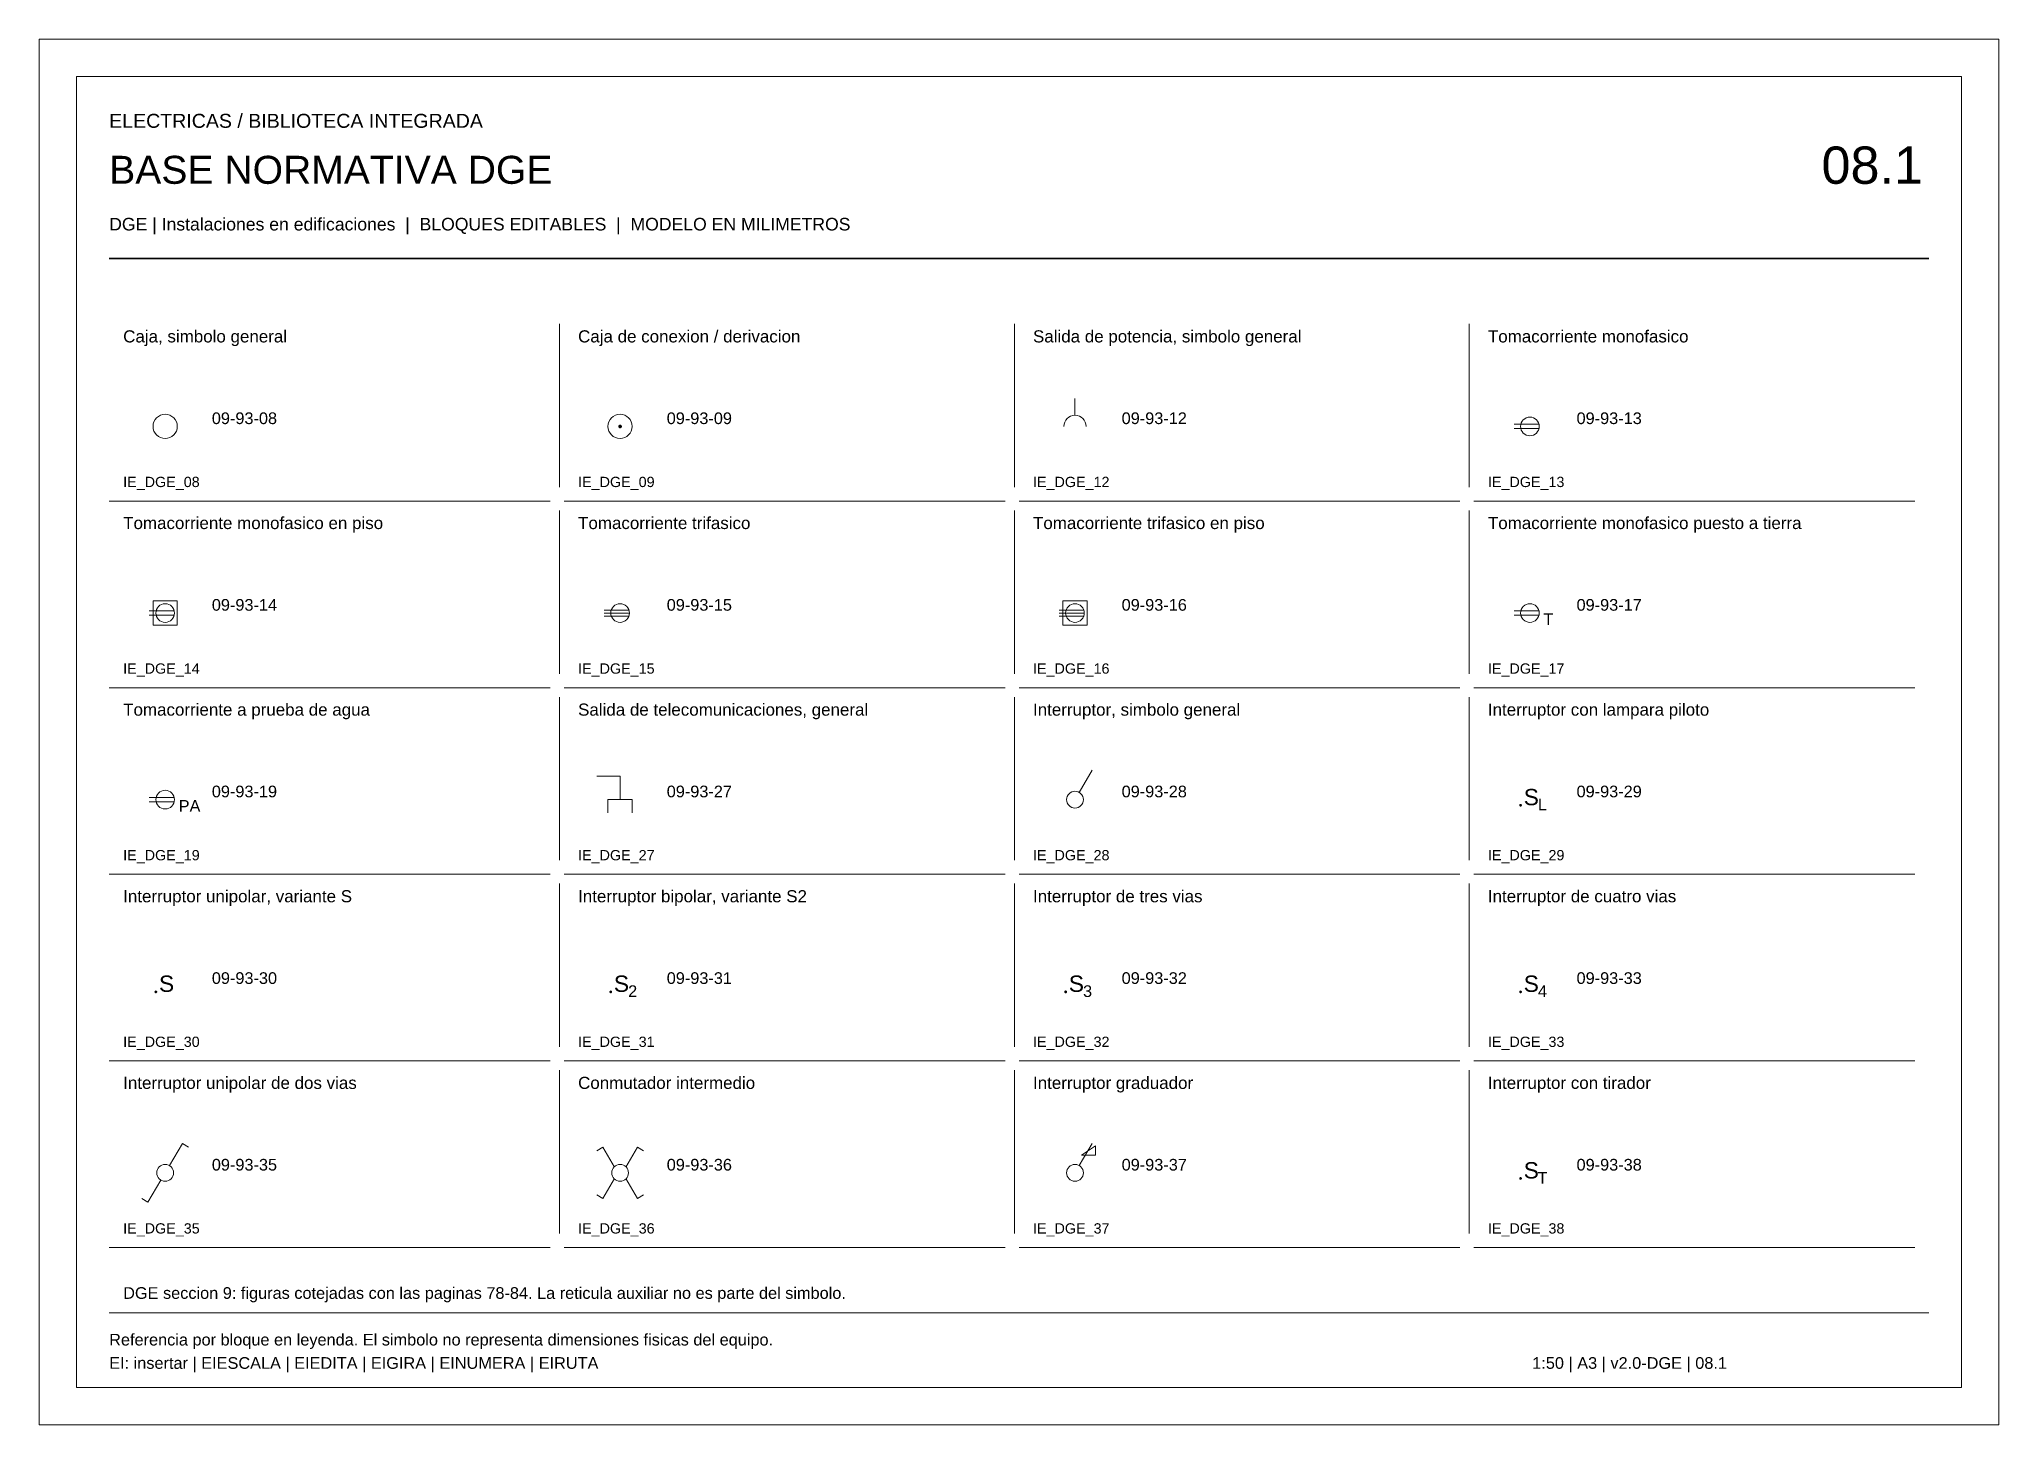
# Paper-space layout '08_1_BASE_DGE' of a CAD drawing. Header units: millimetres. Extents: x 0 to 420, y 0 to 297.
# The model-space entities are those that its viewports show. They can reach past a viewport. Long polylines and large blocks are cut down to what shows.
import ezdxf
from ezdxf.enums import TextEntityAlignment as Align

# ---------------------------------------------------------------- set-up
doc = ezdxf.new("R2010")
doc.units = ezdxf.units.MM
for name, color, linetype, lineweight in [('EIC-CATALOGO', 7, 'Continuous', 18), ('EIC-MARCO', 8, 'Continuous', 13), ('IE-LEYENDA', 7, 'Continuous', 18)]:
    doc.layers.add(name, color=color, linetype=linetype, lineweight=lineweight)
doc.layers.add('VIEWPORTS', color=8, linetype='Continuous', lineweight=0, plot=False)
doc.styles.add('EI_TEXTO', font='arial.ttf')

# ---------------------------------------------------------------- blocks, each defined once
blk = doc.blocks.new('IE_DGE_08')
at = {"color": 0, "lineweight": -2}
blk.add_circle((0, 0), 2.6, dxfattribs=at)
at = {"color": 0, "style": 'EI_TEXTO', "flags": 1}
for tag in ['TIPO', 'TABLERO', 'SISTEMA', 'OBSERVACIONES', 'CLASE_REFERENCIA', 'DESCRIPCION', 'MONTAJE', 'NORMA', 'PAGINA_DGE']:
    blk.add_attdef(tag, (0, 0), '', height=2.5, dxfattribs=at)
at = {"color": 0, "style": 'EI_TEXTO'}
for tag, p in [('CODIGO', (10, 0.5)), ('DISTINTIVO', (3, -3)), ('ALTURA', (10, -6.5)), ('CIRCUITO', (10, -3))]:
    blk.add_attdef(tag, p, '', height=2.5, dxfattribs=at)
blk = doc.blocks.new('IE_DGE_09')
blk.add_hatch(color=0).paths.add_polyline_path([(0.4, 0), (0.37, 0.15), (0.28, 0.28), (0.15, 0.37), (0, 0.4), (-0.15, 0.37), (-0.28, 0.28), (-0.37, 0.15), (-0.4, 0), (-0.37, -0.15), (-0.28, -0.28), (-0.15, -0.37), (0, -0.4), (0.15, -0.37), (0.28, -0.28), (0.37, -0.15)])
at = {"color": 0, "lineweight": -2}
blk.add_circle((0, 0), 2.6, dxfattribs=at)
at = {"color": 0, "style": 'EI_TEXTO', "flags": 1}
for tag in ['TIPO', 'TABLERO', 'SISTEMA', 'OBSERVACIONES', 'CLASE_REFERENCIA', 'DESCRIPCION', 'MONTAJE', 'NORMA', 'PAGINA_DGE']:
    blk.add_attdef(tag, (0, 0), '', height=2.5, dxfattribs=at)
at = {"color": 0, "style": 'EI_TEXTO'}
for tag, p in [('CODIGO', (10, 0.5)), ('DISTINTIVO', (3, -3)), ('ALTURA', (10, -6.5)), ('CIRCUITO', (10, -3))]:
    blk.add_attdef(tag, p, '', height=2.5, dxfattribs=at)
blk = doc.blocks.new('IE_DGE_12')
at = {"color": 0, "lineweight": -2}
blk.add_line((0, 2.4), (0, 6), dxfattribs=at)
blk.add_arc((0, 0), 2.4, 0, 180, dxfattribs=at)
at = {"color": 0, "style": 'EI_TEXTO', "flags": 1}
for tag in ['TIPO', 'TABLERO', 'SISTEMA', 'OBSERVACIONES', 'CLASE_REFERENCIA', 'DESCRIPCION', 'MONTAJE', 'NORMA', 'PAGINA_DGE']:
    blk.add_attdef(tag, (0, 0), '', height=2.5, dxfattribs=at)
at = {"color": 0, "style": 'EI_TEXTO'}
for tag, p in [('CODIGO', (10, 0.5)), ('DISTINTIVO', (3, -3)), ('ALTURA', (10, -6.5)), ('CIRCUITO', (10, -3))]:
    blk.add_attdef(tag, p, '', height=2.5, dxfattribs=at)
blk = doc.blocks.new('IE_DGE_13')
at = {"color": 0, "lineweight": -2}
for p, q in [((-3.4, 0.45), (1.95, 0.45)), ((-3.4, -0.45), (1.95, -0.45))]:
    blk.add_line(p, q, dxfattribs=at)
blk.add_circle((0, 0), 2, dxfattribs=at)
at = {"color": 0, "style": 'EI_TEXTO', "flags": 1}
for tag in ['TIPO', 'TABLERO', 'SISTEMA', 'OBSERVACIONES', 'CLASE_REFERENCIA', 'DESCRIPCION', 'MONTAJE', 'NORMA', 'PAGINA_DGE']:
    blk.add_attdef(tag, (0, 0), '', height=2.5, dxfattribs=at)
at = {"color": 0, "style": 'EI_TEXTO'}
for tag, p in [('CODIGO', (10, 0.5)), ('DISTINTIVO', (2.9, -2.6)), ('ALTURA', (10, -6.5)), ('CIRCUITO', (10, -3))]:
    blk.add_attdef(tag, p, '', height=2.5, dxfattribs=at)
blk = doc.blocks.new('IE_DGE_14')
at = {"color": 0, "lineweight": -2}
for p, q in [((-3.4, 0.45), (1.95, 0.45)), ((-3.4, -0.45), (1.95, -0.45))]:
    blk.add_line(p, q, dxfattribs=at)
blk.add_lwpolyline([(-2.6, -2.6), (2.6, -2.6), (2.6, 2.6), (-2.6, 2.6)], close=True, dxfattribs=at)
blk.add_circle((0, 0), 2, dxfattribs=at)
at = {"color": 0, "style": 'EI_TEXTO', "flags": 1}
for tag in ['TIPO', 'TABLERO', 'SISTEMA', 'OBSERVACIONES', 'CLASE_REFERENCIA', 'DESCRIPCION', 'MONTAJE', 'NORMA', 'PAGINA_DGE']:
    blk.add_attdef(tag, (0, 0), '', height=2.5, dxfattribs=at)
at = {"color": 0, "style": 'EI_TEXTO'}
for tag, p in [('CODIGO', (10, 0.5)), ('DISTINTIVO', (2.9, -2.6)), ('ALTURA', (10, -6.5)), ('CIRCUITO', (10, -3))]:
    blk.add_attdef(tag, p, '', height=2.5, dxfattribs=at)
blk = doc.blocks.new('IE_DGE_15')
at = {"color": 0, "lineweight": -2}
for p, q in [((-3.4, 0.65), (1.95, 0.65)), ((-3.4, 0), (1.95, 0)), ((-3.4, -0.65), (1.95, -0.65))]:
    blk.add_line(p, q, dxfattribs=at)
blk.add_circle((0, 0), 2, dxfattribs=at)
at = {"color": 0, "style": 'EI_TEXTO', "flags": 1}
for tag in ['TIPO', 'TABLERO', 'SISTEMA', 'OBSERVACIONES', 'CLASE_REFERENCIA', 'DESCRIPCION', 'MONTAJE', 'NORMA', 'PAGINA_DGE']:
    blk.add_attdef(tag, (0, 0), '', height=2.5, dxfattribs=at)
at = {"color": 0, "style": 'EI_TEXTO'}
for tag, p in [('CODIGO', (10, 0.5)), ('DISTINTIVO', (2.9, -2.6)), ('ALTURA', (10, -6.5)), ('CIRCUITO', (10, -3))]:
    blk.add_attdef(tag, p, '', height=2.5, dxfattribs=at)
blk = doc.blocks.new('IE_DGE_16')
at = {"color": 0, "lineweight": -2}
for p, q in [((-3.4, 0.65), (1.95, 0.65)), ((-3.4, 0), (1.95, 0)), ((-3.4, -0.65), (1.95, -0.65))]:
    blk.add_line(p, q, dxfattribs=at)
blk.add_lwpolyline([(-2.6, -2.6), (2.6, -2.6), (2.6, 2.6), (-2.6, 2.6)], close=True, dxfattribs=at)
blk.add_circle((0, 0), 2, dxfattribs=at)
at = {"color": 0, "style": 'EI_TEXTO', "flags": 1}
for tag in ['TIPO', 'TABLERO', 'SISTEMA', 'OBSERVACIONES', 'CLASE_REFERENCIA', 'DESCRIPCION', 'MONTAJE', 'NORMA', 'PAGINA_DGE']:
    blk.add_attdef(tag, (0, 0), '', height=2.5, dxfattribs=at)
at = {"color": 0, "style": 'EI_TEXTO'}
for tag, p in [('CODIGO', (10, 0.5)), ('DISTINTIVO', (2.9, -2.6)), ('ALTURA', (10, -6.5)), ('CIRCUITO', (10, -3))]:
    blk.add_attdef(tag, p, '', height=2.5, dxfattribs=at)
blk = doc.blocks.new('IE_DGE_17')
at = {"color": 0, "lineweight": -2}
for p, q in [((-3.4, 0.45), (1.95, 0.45)), ((-3.4, -0.45), (1.95, -0.45))]:
    blk.add_line(p, q, dxfattribs=at)
blk.add_circle((0, 0), 2, dxfattribs=at)
at = {"color": 0, "style": 'EI_TEXTO', "flags": 1}
for tag in ['TIPO', 'TABLERO', 'SISTEMA', 'OBSERVACIONES', 'CLASE_REFERENCIA', 'DESCRIPCION', 'MONTAJE', 'NORMA', 'PAGINA_DGE']:
    blk.add_attdef(tag, (0, 0), '', height=2.5, dxfattribs=at)
at = {"color": 0, "style": 'EI_TEXTO'}
for tag, p in [('CODIGO', (10, 0.5)), ('DISTINTIVO', (2.9, -2.6)), ('ALTURA', (10, -6.5)), ('CIRCUITO', (10, -3))]:
    blk.add_attdef(tag, p, '', height=2.5, dxfattribs=at)
blk = doc.blocks.new('IE_DGE_19')
at = {"color": 0, "lineweight": -2}
for p, q in [((-3.4, 0.45), (1.95, 0.45)), ((-3.4, -0.45), (1.95, -0.45))]:
    blk.add_line(p, q, dxfattribs=at)
blk.add_circle((0, 0), 2, dxfattribs=at)
at = {"color": 0, "style": 'EI_TEXTO', "flags": 1}
for tag in ['TIPO', 'TABLERO', 'SISTEMA', 'OBSERVACIONES', 'CLASE_REFERENCIA', 'DESCRIPCION', 'MONTAJE', 'NORMA', 'PAGINA_DGE']:
    blk.add_attdef(tag, (0, 0), '', height=2.5, dxfattribs=at)
at = {"color": 0, "style": 'EI_TEXTO'}
for tag, p in [('CODIGO', (10, 0.5)), ('DISTINTIVO', (2.9, -2.6)), ('ALTURA', (10, -6.5)), ('CIRCUITO', (10, -3))]:
    blk.add_attdef(tag, p, '', height=2.5, dxfattribs=at)
blk = doc.blocks.new('IE_DGE_27')
at = {"color": 0, "lineweight": -2}
for points in [[(0, 0), (0, 5), (-5, 5)], [(-2.6, -2.8), (-2.6, 0), (2.6, 0), (2.6, -2.8)]]:
    blk.add_lwpolyline(points, dxfattribs=at)
at = {"color": 0, "style": 'EI_TEXTO', "flags": 1}
for tag in ['TIPO', 'TABLERO', 'SISTEMA', 'OBSERVACIONES', 'CLASE_REFERENCIA', 'DESCRIPCION', 'MONTAJE', 'NORMA', 'PAGINA_DGE']:
    blk.add_attdef(tag, (0, 0), '', height=2.5, dxfattribs=at)
at = {"color": 0, "style": 'EI_TEXTO'}
for tag, p in [('CODIGO', (10, 0.5)), ('DISTINTIVO', (3, -3)), ('ALTURA', (10, -6.5)), ('CIRCUITO', (10, -3))]:
    blk.add_attdef(tag, p, '', height=2.5, dxfattribs=at)
blk = doc.blocks.new('IE_DGE_28')
at = {"color": 0, "lineweight": -2}
blk.add_line((0.9, 1.55), (3.7, 6.3), dxfattribs=at)
blk.add_circle((0, 0), 1.8, dxfattribs=at)
at = {"color": 0, "style": 'EI_TEXTO', "flags": 1}
for tag in ['TIPO', 'TABLERO', 'SISTEMA', 'OBSERVACIONES', 'CLASE_REFERENCIA', 'DESCRIPCION', 'MONTAJE', 'NORMA', 'PAGINA_DGE']:
    blk.add_attdef(tag, (0, 0), '', height=2.5, dxfattribs=at)
at = {"color": 0, "style": 'EI_TEXTO'}
for tag, p in [('CODIGO', (10, 0.5)), ('DISTINTIVO', (3, -3)), ('ALTURA', (10, -6.5)), ('CIRCUITO', (10, -3))]:
    blk.add_attdef(tag, p, '', height=2.5, dxfattribs=at)
blk = doc.blocks.new('IE_DGE_29')
blk.add_hatch(color=0).paths.add_polyline_path([(-1.7, -1.2), (-1.72, -1.09), (-1.79, -0.99), (-1.89, -0.92), (-2, -0.9), (-2.11, -0.92), (-2.21, -0.99), (-2.28, -1.09), (-2.3, -1.2), (-2.28, -1.31), (-2.21, -1.41), (-2.11, -1.48), (-2, -1.5), (-1.89, -1.48), (-1.79, -1.41), (-1.72, -1.31)])
at = {"color": 0, "lineweight": -2, "style": 'EI_TEXTO'}
for s, height, p in [('S', 3.5, (0.3, -1.2)), ('L', 2.5, (2.7, -2.3))]:
    blk.add_text(s, height=height, dxfattribs=at).set_placement(p, align=Align.CENTER)
at = {"color": 0, "style": 'EI_TEXTO', "flags": 1}
for tag in ['TIPO', 'TABLERO', 'SISTEMA', 'OBSERVACIONES', 'CLASE_REFERENCIA', 'GIRO_GRAFICO', 'DESCRIPCION', 'MONTAJE', 'NORMA', 'PAGINA_DGE']:
    blk.add_attdef(tag, (0, 0), '', height=2.5, dxfattribs=at)
at = {"color": 0, "style": 'EI_TEXTO'}
for tag, p in [('CODIGO', (10, 0.5)), ('DISTINTIVO', (3, -3)), ('ALTURA', (10, -6.5)), ('CIRCUITO', (10, -3))]:
    blk.add_attdef(tag, p, '', height=2.5, dxfattribs=at)
blk = doc.blocks.new('IE_DGE_30')
blk.add_hatch(color=0).paths.add_polyline_path([(-1.7, -1.2), (-1.72, -1.09), (-1.79, -0.99), (-1.89, -0.92), (-2, -0.9), (-2.11, -0.92), (-2.21, -0.99), (-2.28, -1.09), (-2.3, -1.2), (-2.28, -1.31), (-2.21, -1.41), (-2.11, -1.48), (-2, -1.5), (-1.89, -1.48), (-1.79, -1.41), (-1.72, -1.31)])
at = {"color": 0, "lineweight": -2, "style": 'EI_TEXTO'}
blk.add_text('S', height=3.5, dxfattribs=at).set_placement((0.3, -1.2), align=Align.CENTER)
at = {"color": 0, "style": 'EI_TEXTO', "flags": 1}
for tag in ['TIPO', 'TABLERO', 'SISTEMA', 'OBSERVACIONES', 'CLASE_REFERENCIA', 'GIRO_GRAFICO', 'DESCRIPCION', 'MONTAJE', 'NORMA', 'PAGINA_DGE']:
    blk.add_attdef(tag, (0, 0), '', height=2.5, dxfattribs=at)
at = {"color": 0, "style": 'EI_TEXTO'}
for tag, p in [('CODIGO', (10, 0.5)), ('DISTINTIVO', (3, -3)), ('ALTURA', (10, -6.5)), ('CIRCUITO', (10, -3))]:
    blk.add_attdef(tag, p, '', height=2.5, dxfattribs=at)
blk = doc.blocks.new('IE_DGE_31')
blk.add_hatch(color=0).paths.add_polyline_path([(-1.7, -1.2), (-1.72, -1.09), (-1.79, -0.99), (-1.89, -0.92), (-2, -0.9), (-2.11, -0.92), (-2.21, -0.99), (-2.28, -1.09), (-2.3, -1.2), (-2.28, -1.31), (-2.21, -1.41), (-2.11, -1.48), (-2, -1.5), (-1.89, -1.48), (-1.79, -1.41), (-1.72, -1.31)])
at = {"color": 0, "lineweight": -2, "style": 'EI_TEXTO'}
for s, height, p in [('S', 3.5, (0.3, -1.2)), ('2', 2.5, (2.7, -2.3))]:
    blk.add_text(s, height=height, dxfattribs=at).set_placement(p, align=Align.CENTER)
at = {"color": 0, "style": 'EI_TEXTO', "flags": 1}
for tag in ['TIPO', 'TABLERO', 'SISTEMA', 'OBSERVACIONES', 'CLASE_REFERENCIA', 'GIRO_GRAFICO', 'DESCRIPCION', 'MONTAJE', 'NORMA', 'PAGINA_DGE']:
    blk.add_attdef(tag, (0, 0), '', height=2.5, dxfattribs=at)
at = {"color": 0, "style": 'EI_TEXTO'}
for tag, p in [('CODIGO', (10, 0.5)), ('DISTINTIVO', (3, -3)), ('ALTURA', (10, -6.5)), ('CIRCUITO', (10, -3))]:
    blk.add_attdef(tag, p, '', height=2.5, dxfattribs=at)
blk = doc.blocks.new('IE_DGE_32')
blk.add_hatch(color=0).paths.add_polyline_path([(-1.7, -1.2), (-1.72, -1.09), (-1.79, -0.99), (-1.89, -0.92), (-2, -0.9), (-2.11, -0.92), (-2.21, -0.99), (-2.28, -1.09), (-2.3, -1.2), (-2.28, -1.31), (-2.21, -1.41), (-2.11, -1.48), (-2, -1.5), (-1.89, -1.48), (-1.79, -1.41), (-1.72, -1.31)])
at = {"color": 0, "lineweight": -2, "style": 'EI_TEXTO'}
for s, height, p in [('S', 3.5, (0.3, -1.2)), ('3', 2.5, (2.7, -2.3))]:
    blk.add_text(s, height=height, dxfattribs=at).set_placement(p, align=Align.CENTER)
at = {"color": 0, "style": 'EI_TEXTO', "flags": 1}
for tag in ['TIPO', 'TABLERO', 'SISTEMA', 'OBSERVACIONES', 'CLASE_REFERENCIA', 'GIRO_GRAFICO', 'DESCRIPCION', 'MONTAJE', 'NORMA', 'PAGINA_DGE']:
    blk.add_attdef(tag, (0, 0), '', height=2.5, dxfattribs=at)
at = {"color": 0, "style": 'EI_TEXTO'}
for tag, p in [('CODIGO', (10, 0.5)), ('DISTINTIVO', (3, -3)), ('ALTURA', (10, -6.5)), ('CIRCUITO', (10, -3))]:
    blk.add_attdef(tag, p, '', height=2.5, dxfattribs=at)
blk = doc.blocks.new('IE_DGE_33')
blk.add_hatch(color=0).paths.add_polyline_path([(-1.7, -1.2), (-1.72, -1.09), (-1.79, -0.99), (-1.89, -0.92), (-2, -0.9), (-2.11, -0.92), (-2.21, -0.99), (-2.28, -1.09), (-2.3, -1.2), (-2.28, -1.31), (-2.21, -1.41), (-2.11, -1.48), (-2, -1.5), (-1.89, -1.48), (-1.79, -1.41), (-1.72, -1.31)])
at = {"color": 0, "lineweight": -2, "style": 'EI_TEXTO'}
for s, height, p in [('S', 3.5, (0.3, -1.2)), ('4', 2.5, (2.7, -2.3))]:
    blk.add_text(s, height=height, dxfattribs=at).set_placement(p, align=Align.CENTER)
at = {"color": 0, "style": 'EI_TEXTO', "flags": 1}
for tag in ['TIPO', 'TABLERO', 'SISTEMA', 'OBSERVACIONES', 'CLASE_REFERENCIA', 'GIRO_GRAFICO', 'DESCRIPCION', 'MONTAJE', 'NORMA', 'PAGINA_DGE']:
    blk.add_attdef(tag, (0, 0), '', height=2.5, dxfattribs=at)
at = {"color": 0, "style": 'EI_TEXTO'}
for tag, p in [('CODIGO', (10, 0.5)), ('DISTINTIVO', (3, -3)), ('ALTURA', (10, -6.5)), ('CIRCUITO', (10, -3))]:
    blk.add_attdef(tag, p, '', height=2.5, dxfattribs=at)
blk = doc.blocks.new('IE_DGE_35')
at = {"color": 0, "lineweight": -2}
for points in [[(0.9, 1.55), (3.7, 6.3), (5, 5.5)], [(-0.9, -1.55), (-3.7, -6.3), (-5, -5.5)]]:
    blk.add_lwpolyline(points, dxfattribs=at)
blk.add_circle((0, 0), 1.8, dxfattribs=at)
at = {"color": 0, "style": 'EI_TEXTO', "flags": 1}
for tag in ['TIPO', 'TABLERO', 'SISTEMA', 'OBSERVACIONES', 'CLASE_REFERENCIA', 'DESCRIPCION', 'MONTAJE', 'NORMA', 'PAGINA_DGE']:
    blk.add_attdef(tag, (0, 0), '', height=2.5, dxfattribs=at)
at = {"color": 0, "style": 'EI_TEXTO'}
for tag, p in [('CODIGO', (10, 0.5)), ('DISTINTIVO', (3, -3)), ('ALTURA', (10, -6.5)), ('CIRCUITO', (10, -3))]:
    blk.add_attdef(tag, p, '', height=2.5, dxfattribs=at)
blk = doc.blocks.new('IE_DGE_36')
at = {"color": 0, "lineweight": -2}
for points in [[(-1.2, 1.2), (-3.7, 5.5), (-5, 4.7)], [(1.2, 1.2), (3.7, 5.5), (5, 4.7)], [(-1.2, -1.2), (-3.7, -5.5), (-5, -4.7)], [(1.2, -1.2), (3.7, -5.5), (5, -4.7)]]:
    blk.add_lwpolyline(points, dxfattribs=at)
blk.add_circle((0, 0), 1.8, dxfattribs=at)
at = {"color": 0, "style": 'EI_TEXTO', "flags": 1}
for tag in ['TIPO', 'TABLERO', 'SISTEMA', 'OBSERVACIONES', 'CLASE_REFERENCIA', 'DESCRIPCION', 'MONTAJE', 'NORMA', 'PAGINA_DGE']:
    blk.add_attdef(tag, (0, 0), '', height=2.5, dxfattribs=at)
at = {"color": 0, "style": 'EI_TEXTO'}
for tag, p in [('CODIGO', (10, 0.5)), ('DISTINTIVO', (3, -3)), ('ALTURA', (10, -6.5)), ('CIRCUITO', (10, -3))]:
    blk.add_attdef(tag, p, '', height=2.5, dxfattribs=at)
blk = doc.blocks.new('IE_DGE_37')
at = {"color": 0, "lineweight": -2}
blk.add_line((0.9, 1.55), (3.7, 6.3), dxfattribs=at)
blk.add_lwpolyline([(1.4, 3.8), (4.4, 3.8), (4.4, 5.8)], close=True, dxfattribs=at)
blk.add_circle((0, 0), 1.8, dxfattribs=at)
at = {"color": 0, "style": 'EI_TEXTO', "flags": 1}
for tag in ['TIPO', 'TABLERO', 'SISTEMA', 'OBSERVACIONES', 'CLASE_REFERENCIA', 'DESCRIPCION', 'MONTAJE', 'NORMA', 'PAGINA_DGE']:
    blk.add_attdef(tag, (0, 0), '', height=2.5, dxfattribs=at)
at = {"color": 0, "style": 'EI_TEXTO'}
for tag, p in [('CODIGO', (10, 0.5)), ('DISTINTIVO', (3, -3)), ('ALTURA', (10, -6.5)), ('CIRCUITO', (10, -3))]:
    blk.add_attdef(tag, p, '', height=2.5, dxfattribs=at)
blk = doc.blocks.new('IE_DGE_38')
blk.add_hatch(color=0).paths.add_polyline_path([(-1.7, -1.2), (-1.72, -1.09), (-1.79, -0.99), (-1.89, -0.92), (-2, -0.9), (-2.11, -0.92), (-2.21, -0.99), (-2.28, -1.09), (-2.3, -1.2), (-2.28, -1.31), (-2.21, -1.41), (-2.11, -1.48), (-2, -1.5), (-1.89, -1.48), (-1.79, -1.41), (-1.72, -1.31)])
at = {"color": 0, "lineweight": -2, "style": 'EI_TEXTO'}
for s, height, p in [('S', 3.5, (0.3, -1.2)), ('T', 2.5, (2.7, -2.3))]:
    blk.add_text(s, height=height, dxfattribs=at).set_placement(p, align=Align.CENTER)
at = {"color": 0, "style": 'EI_TEXTO', "flags": 1}
for tag in ['TIPO', 'TABLERO', 'SISTEMA', 'OBSERVACIONES', 'CLASE_REFERENCIA', 'GIRO_GRAFICO', 'DESCRIPCION', 'MONTAJE', 'NORMA', 'PAGINA_DGE']:
    blk.add_attdef(tag, (0, 0), '', height=2.5, dxfattribs=at)
at = {"color": 0, "style": 'EI_TEXTO'}
for tag, p in [('CODIGO', (10, 0.5)), ('DISTINTIVO', (3, -3)), ('ALTURA', (10, -6.5)), ('CIRCUITO', (10, -3))]:
    blk.add_attdef(tag, p, '', height=2.5, dxfattribs=at)

msp = doc.modelspace()

# ---------------------------------------------------------------- linework, layer by layer
at = {"layer": 'EIC-MARCO', "color": 34, "lineweight": 35}
msp.add_line((158250, -27500), (177750, -27500), dxfattribs=at)
at = {"layer": 'EIC-MARCO', "color": 8, "lineweight": 13}
for p, q in [((163075, -29950), (163075, -28200)), ((167950, -29950), (167950, -28200)), ((172825, -29950), (172825, -28200)), ((158250, -30100), (162975, -30100)), ((163075, -31950), (163075, -30200)), ((163125, -30100), (167850, -30100)), ((167950, -31950), (167950, -30200)), ((168000, -30100), (172725, -30100)), ((172825, -31950), (172825, -30200)), ((172875, -30100), (177600, -30100)), ((158250, -32100), (162975, -32100)), ((163125, -32100), (167850, -32100)), ((168000, -32100), (172725, -32100)), ((172875, -32100), (177600, -32100)), ((163075, -33950), (163075, -32200)), ((167950, -33950), (167950, -32200)), ((172825, -33950), (172825, -32200)), ((158250, -34100), (162975, -34100)), ((163075, -35950), (163075, -34200)), ((163125, -34100), (167850, -34100)), ((167950, -35950), (167950, -34200)), ((168000, -34100), (172725, -34100)), ((172825, -35950), (172825, -34200)), ((172875, -34100), (177600, -34100)), ((158250, -36100), (162975, -36100)), ((163125, -36100), (167850, -36100)), ((168000, -36100), (172725, -36100)), ((172875, -36100), (177600, -36100)), ((163075, -37950), (163075, -36200)), ((167950, -37950), (167950, -36200)), ((172825, -37950), (172825, -36200)), ((158250, -38100), (162975, -38100)), ((163125, -38100), (167850, -38100)), ((168000, -38100), (172725, -38100)), ((172875, -38100), (177600, -38100)), ((158250, -38800), (177750, -38800))]:
    msp.add_line(p, q, dxfattribs=at)
at = {"layer": 'EIC-MARCO'}
msp.add_lwpolyline([(157900, -39600), (178100, -39600), (178100, -25550), (157900, -25550)], close=True, dxfattribs=at)

# ---------------------------------------------------------------- block references
at = {"layer": 'IE-LEYENDA'}
ref = msp.add_blockref('IE_DGE_08', (158850, -29300), dxfattribs=dict(at, xscale=50, yscale=50, zscale=50))
ref.add_attrib('CODIGO', '09-93-08', (159350, -29275), dxfattribs={"layer": '0', "height": 125, "style": 'EI_TEXTO'})
ref = msp.add_blockref('IE_DGE_09', (163725, -29300), dxfattribs=dict(at, xscale=50, yscale=50, zscale=50))
ref.add_attrib('CODIGO', '09-93-09', (164225, -29275), dxfattribs={"layer": '0', "height": 125, "style": 'EI_TEXTO'})
ref = msp.add_blockref('IE_DGE_12', (168600, -29300), dxfattribs=dict(at, xscale=50, yscale=50, zscale=50))
ref.add_attrib('CODIGO', '09-93-12', (169100, -29275), dxfattribs={"layer": '0', "height": 125, "style": 'EI_TEXTO'})
ref = msp.add_blockref('IE_DGE_13', (173475, -29300), dxfattribs=dict(at, xscale=50, yscale=50, zscale=50))
ref.add_attrib('CODIGO', '09-93-13', (173975, -29275), dxfattribs={"layer": '0', "height": 125, "style": 'EI_TEXTO'})
ref = msp.add_blockref('IE_DGE_14', (158850, -31300), dxfattribs=dict(at, xscale=50, yscale=50, zscale=50))
ref.add_attrib('CODIGO', '09-93-14', (159350, -31275), dxfattribs={"layer": '0', "height": 125, "style": 'EI_TEXTO'})
ref = msp.add_blockref('IE_DGE_15', (163725, -31300), dxfattribs=dict(at, xscale=50, yscale=50, zscale=50))
ref.add_attrib('CODIGO', '09-93-15', (164225, -31275), dxfattribs={"layer": '0', "height": 125, "style": 'EI_TEXTO'})
ref = msp.add_blockref('IE_DGE_16', (168600, -31300), dxfattribs=dict(at, xscale=50, yscale=50, zscale=50))
ref.add_attrib('CODIGO', '09-93-16', (169100, -31275), dxfattribs={"layer": '0', "height": 125, "style": 'EI_TEXTO'})
ref = msp.add_blockref('IE_DGE_17', (173475, -31300), dxfattribs=dict(at, xscale=50, yscale=50, zscale=50))
ref.add_attrib('CODIGO', '09-93-17', (173975, -31275), dxfattribs={"layer": '0', "height": 125, "style": 'EI_TEXTO'})
ref.add_attrib('DISTINTIVO', 'T', (173620, -31430), dxfattribs={"layer": '0', "height": 125, "style": 'EI_TEXTO'})
ref = msp.add_blockref('IE_DGE_19', (158850, -33300), dxfattribs=dict(at, xscale=50, yscale=50, zscale=50))
ref.add_attrib('CODIGO', '09-93-19', (159350, -33275), dxfattribs={"layer": '0', "height": 125, "style": 'EI_TEXTO'})
ref.add_attrib('DISTINTIVO', 'PA', (158995, -33430), dxfattribs={"layer": '0', "height": 125, "style": 'EI_TEXTO'})
ref = msp.add_blockref('IE_DGE_27', (163725, -33300), dxfattribs=dict(at, xscale=50, yscale=50, zscale=50))
ref.add_attrib('CODIGO', '09-93-27', (164225, -33275), dxfattribs={"layer": '0', "height": 125, "style": 'EI_TEXTO'})
ref = msp.add_blockref('IE_DGE_28', (168600, -33300), dxfattribs=dict(at, xscale=50, yscale=50, zscale=50))
ref.add_attrib('CODIGO', '09-93-28', (169100, -33275), dxfattribs={"layer": '0', "height": 125, "style": 'EI_TEXTO'})
ref = msp.add_blockref('IE_DGE_29', (173475, -33300), dxfattribs=dict(at, xscale=50, yscale=50, zscale=50))
ref.add_attrib('CODIGO', '09-93-29', (173975, -33275), dxfattribs={"layer": '0', "height": 125, "style": 'EI_TEXTO'})
ref = msp.add_blockref('IE_DGE_30', (158850, -35300), dxfattribs=dict(at, xscale=50, yscale=50, zscale=50))
ref.add_attrib('CODIGO', '09-93-30', (159350, -35275), dxfattribs={"layer": '0', "height": 125, "style": 'EI_TEXTO'})
ref = msp.add_blockref('IE_DGE_31', (163725, -35300), dxfattribs=dict(at, xscale=50, yscale=50, zscale=50))
ref.add_attrib('CODIGO', '09-93-31', (164225, -35275), dxfattribs={"layer": '0', "height": 125, "style": 'EI_TEXTO'})
ref = msp.add_blockref('IE_DGE_32', (168600, -35300), dxfattribs=dict(at, xscale=50, yscale=50, zscale=50))
ref.add_attrib('CODIGO', '09-93-32', (169100, -35275), dxfattribs={"layer": '0', "height": 125, "style": 'EI_TEXTO'})
ref = msp.add_blockref('IE_DGE_33', (173475, -35300), dxfattribs=dict(at, xscale=50, yscale=50, zscale=50))
ref.add_attrib('CODIGO', '09-93-33', (173975, -35275), dxfattribs={"layer": '0', "height": 125, "style": 'EI_TEXTO'})
ref = msp.add_blockref('IE_DGE_35', (158850, -37300), dxfattribs=dict(at, xscale=50, yscale=50, zscale=50))
ref.add_attrib('CODIGO', '09-93-35', (159350, -37275), dxfattribs={"layer": '0', "height": 125, "style": 'EI_TEXTO'})
ref = msp.add_blockref('IE_DGE_36', (163725, -37300), dxfattribs=dict(at, xscale=50, yscale=50, zscale=50))
ref.add_attrib('CODIGO', '09-93-36', (164225, -37275), dxfattribs={"layer": '0', "height": 125, "style": 'EI_TEXTO'})
ref = msp.add_blockref('IE_DGE_37', (168600, -37300), dxfattribs=dict(at, xscale=50, yscale=50, zscale=50))
ref.add_attrib('CODIGO', '09-93-37', (169100, -37275), dxfattribs={"layer": '0', "height": 125, "style": 'EI_TEXTO'})
ref = msp.add_blockref('IE_DGE_38', (173475, -37300), dxfattribs=dict(at, xscale=50, yscale=50, zscale=50))
ref.add_attrib('CODIGO', '09-93-38', (173975, -37275), dxfattribs={"layer": '0', "height": 125, "style": 'EI_TEXTO'})

# ---------------------------------------------------------------- texts
at = {"layer": 'EIC-CATALOGO', "color": 34, "style": 'EI_TEXTO'}
for s, height, p in [('ELECTRICAS / BIBLIOTECA INTEGRADA', 150, (158250, -26100)), ('08.1', 400, (176600, -26700))]:
    msp.add_text(s, height=height, dxfattribs=at).set_placement(p)
at = {"layer": 'EIC-CATALOGO', "color": 7, "style": 'EI_TEXTO'}
for s, height, p in [('BASE NORMATIVA DGE', 300, (158250, -26700)), ('DGE | Instalaciones en edificaciones  |  BLOQUES EDITABLES  |  MODELO EN MILIMETROS', 135, (158250, -27200)), ('Caja, simbolo general', 130, (158400, -28400)), ('Caja de conexion / derivacion', 130, (163275, -28400)), ('Salida de potencia, simbolo general', 130, (168150, -28400)), ('Tomacorriente monofasico', 130, (173025, -28400)), ('Tomacorriente monofasico en piso', 130, (158400, -30400)), ('Tomacorriente trifasico', 130, (163275, -30400)), ('Tomacorriente trifasico en piso', 130, (168150, -30400)), ('Tomacorriente monofasico puesto a tierra', 130, (173025, -30400)), ('Tomacorriente a prueba de agua', 130, (158400, -32400)), ('Salida de telecomunicaciones, general', 130, (163275, -32400)), ('Interruptor, simbolo general', 130, (168150, -32400)), ('Interruptor con lampara piloto', 130, (173025, -32400)), ('Interruptor unipolar, variante S', 130, (158400, -34400)), ('Interruptor bipolar, variante S2', 130, (163275, -34400)), ('Interruptor de tres vias', 130, (168150, -34400)), ('Interruptor de cuatro vias', 130, (173025, -34400)), ('Interruptor unipolar de dos vias', 130, (158400, -36400)), ('Conmutador intermedio', 130, (163275, -36400)), ('Interruptor graduador', 130, (168150, -36400)), ('Interruptor con tirador', 130, (173025, -36400)), ('DGE seccion 9: figuras cotejadas con las paginas 78-84. La reticula auxiliar no es parte del simbolo.', 125, (158400, -38650)), ('Referencia por bloque en leyenda. El simbolo no representa dimensiones fisicas del equipo.', 125, (158250, -39150)), ('EI: insertar | EIESCALA | EIEDITA | EIGIRA | EINUMERA | EIRUTA', 125, (158250, -39400)), ('1:50 | A3 | v2.0-DGE | 08.1', 125, (173500, -39400))]:
    msp.add_text(s, height=height, dxfattribs=at).set_placement(p)
at = {"layer": 'EIC-CATALOGO', "color": 8, "style": 'EI_TEXTO'}
for s, p in [('IE_DGE_08', (158400, -29950)), ('IE_DGE_09', (163275, -29950)), ('IE_DGE_12', (168150, -29950)), ('IE_DGE_13', (173025, -29950)), ('IE_DGE_14', (158400, -31950)), ('IE_DGE_15', (163275, -31950)), ('IE_DGE_16', (168150, -31950)), ('IE_DGE_17', (173025, -31950)), ('IE_DGE_19', (158400, -33950)), ('IE_DGE_27', (163275, -33950)), ('IE_DGE_28', (168150, -33950)), ('IE_DGE_29', (173025, -33950)), ('IE_DGE_30', (158400, -35950)), ('IE_DGE_31', (163275, -35950)), ('IE_DGE_32', (168150, -35950)), ('IE_DGE_33', (173025, -35950)), ('IE_DGE_35', (158400, -37950)), ('IE_DGE_36', (163275, -37950)), ('IE_DGE_37', (168150, -37950)), ('IE_DGE_38', (173025, -37950))]:
    msp.add_text(s, height=110, dxfattribs=at).set_placement(p)

psp = doc.layouts.new('08_1_BASE_DGE')

# ---------------------------------------------------------------- viewports
at = {"layer": 'VIEWPORTS'}
psp.add_viewport(center=(210, 148.5), size=(420, 297), view_center_point=(168000, -32575), view_height=14850, dxfattribs=at)

doc.saveas('drawing.dxf')
